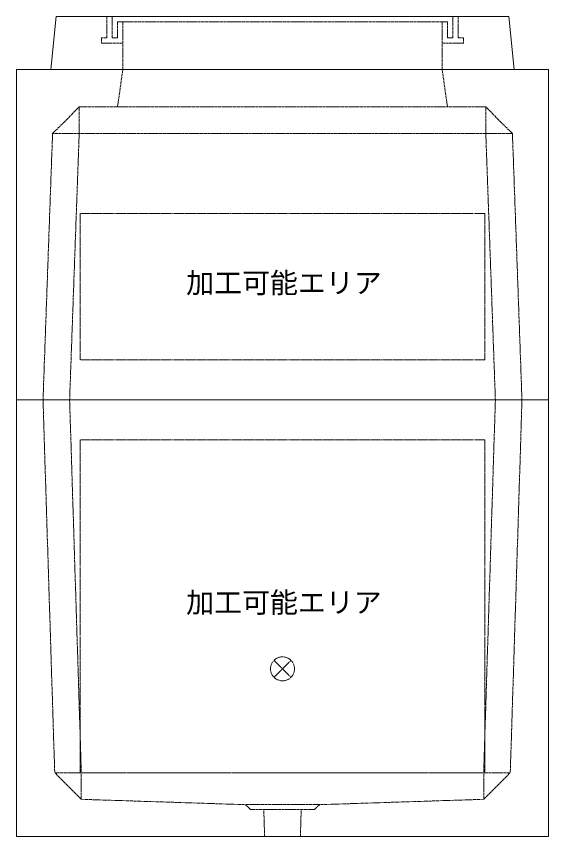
# Model space of a CAD drawing. Units: millimetres, scale not verified. Extents: x -3712 to 3712, y -2625 to 2625.
# Drawn here: x -538 to 462, y -1665 to -125 of the extents above; entities that cross this region are included whole.
import ezdxf
from ezdxf.enums import TextEntityAlignment as Align

# ---------------------------------------------------------------- set-up
doc = ezdxf.new("R2010")
doc.units = ezdxf.units.MM
doc.header["$LTSCALE"] = 10
doc.linetypes.add('LONG_DASHED1', pattern=[7, 6, -1])
doc.linetypes.add('LONG_DOUBLE_CHAIN', pattern=[21.8, 18, -1, 0.6, -0.6, 0.6, -1])
for name, color, linetype, lineweight in [('0-7_D-STR', 7, 'LONG_DASHED1', 9), ('0-A_D-STR-STR4', 134, 'LONG_DASHED1', 9), ('0-B_D-STR-STR5', 1, 'LONG_DOUBLE_CHAIN', 9)]:
    doc.layers.add(name, color=color, linetype=linetype, lineweight=lineweight)
doc.styles.add('ＭＳ ゴシック', font='')
doc.styles.get('ＭＳ ゴシック').set_extended_font_data('MS Gothic')

# ---------------------------------------------------------------- blocks, each defined once
blk = doc.blocks.new('A$C019679C0')
at = {"layer": '0-7_D-STR', "linetype": 'Continuous'}
for p, q in [((-4350, 0), (-4250, 1000)), ((4250, 1000), (-4250, 1000)), ((4350, 0), (4250, 1000)), ((-4350, 0), (4350, 0))]:
    blk.add_line(p, q, dxfattribs=at)
at = {"layer": '0-7_D-STR'}
for p, q in [((-3000, 0), (-3000, 900)), ((3000, 900), (3000, 0))]:
    blk.add_line(p, q, dxfattribs=at)
at = {"layer": '0-A_D-STR-STR4'}
for points in [[(-3300, 1000), (-3300, 600), (-3400, 600), (-3400, 500), (-3000, 500)], [(-3000, 900), (-3100, 900), (-3100, 600), (-3200, 600), (-3200, 1000)], [(3300, 1000), (3300, 600), (3400, 600), (3400, 500), (3000, 500)], [(3100, 900), (3100, 600), (3200, 600), (3200, 1000)], [(-3000, 900), (3000, 900), (3100, 900)]]:
    blk.add_lwpolyline(points, dxfattribs=at)
blk = doc.blocks.new('A$C6BF97EC2')
at = {"layer": '0-7_D-STR'}
for p, q in [((-3000, 6200), (-3100, 5500)), ((3000, 6200), (3100, 5500)), ((-4320, 5000), (-3820, 5500)), ((3820, 5500), (-3820, 5500)), ((-3820, 5001.1), (-3820, 5500)), ((4320, 5000), (3820, 5500)), ((3820, 5001.1), (3820, 5500)), ((-4320, 5001.1), (-4500, 0)), ((4320, 5000), (-4320, 5001.1)), ((-3820, 5001.1), (-4000, 0)), ((3820, 5001.1), (4000, 0)), ((4320, 5001.1), (4500, 0))]:
    blk.add_line(p, q, dxfattribs=at)
at = {"layer": '0-7_D-STR', "linetype": 'Continuous'}
for p in [(5000, 6200), (-5000, 0)]:
    blk.add_line(p, (5000, 0), dxfattribs=at)
blk.add_lwpolyline([(-5000, 0), (-5000, 6200), (5000, 6200)], dxfattribs=at)
at = {"layer": '0-B_D-STR-STR5'}
for p, q in [((-3800, 3500), (-3800, 750)), ((3800, 3500), (-3800, 3500))]:
    blk.add_line(p, q, dxfattribs=at)
blk.add_lwpolyline([(3800, 3500), (3800, 750), (-3800, 750)], dxfattribs=at)
blk = doc.blocks.new('A$C576C08F7')
at = {"layer": '0-7_D-STR', "linetype": 'Continuous'}
for p, q in [((-5000, 0), (5000, 0)), ((-5000, -8200), (-5000, 0)), ((5000, -8200), (5000, 0)), ((-5000, -8200), (5000, -8200))]:
    blk.add_line(p, q, dxfattribs=at)
at = {"layer": '0-7_D-STR'}
for p, q in [((-4500, 0), (-4280, -7000)), ((-4000, 0), (-3780, -7000)), ((4000, 0), (3780, -7000)), ((4500, 0), (4280, -7000)), ((-3780, -7500), (-4280, -7000)), ((4280, -7000), (-4280, -7000)), ((-3780, -7500), (-3780, -7000)), ((3780, -7500), (4280, -7000)), ((3780, -7500), (3780, -7000)), ((-3780, -7500), (-700, -7600)), ((3780, -7500), (700, -7600)), ((-600, -7690), (-700, -7600)), ((700, -7600), (-700, -7600)), ((600, -7690), (-600, -7690)), ((-336.2, -8200), (-352.5, -7690)), ((336.2, -8200), (352.5, -7690)), ((600, -7690), (700, -7600))]:
    blk.add_line(p, q, dxfattribs=at)
at = {"layer": '0-B_D-STR-STR5'}
for p, q in [((3800, -750), (3800, -7000)), ((3800, -7000), (-3800, -7000))]:
    blk.add_line(p, q, dxfattribs=at)
blk.add_lwpolyline([(3800, -750), (-3800, -750), (-3800, -7000)], dxfattribs=at)
blk = doc.blocks.new('A$C1C640AAB')
at = {"layer": '0-B_D-STR-STR5'}
for p, q in [((-159.1, -159.1), (159.1, 159.1)), ((-159.1, 159.1), (159.1, -159.1))]:
    blk.add_line(p, q, dxfattribs=at)
blk.add_circle((0, 0), 225, dxfattribs=at)
blk = doc.blocks.new('A$C9b5936e5')
at = {"layer": '0-7_D-STR'}
blk.add_blockref('A$C576C08F7', (0, 0), dxfattribs=at)
at = {"layer": '0-B_D-STR-STR5'}
blk.add_blockref('A$C1C640AAB', (0, -5050), dxfattribs=at)

msp = doc.modelspace()

# ---------------------------------------------------------------- block references
at = {"layer": '0-7_D-STR', "xscale": 0.1, "yscale": 0.1}
for name, p in [('A$C019679C0', (-37.5, -225)), ('A$C6BF97EC2', (-37.5, -845)), ('A$C9b5936e5', (-37.5, -845))]:
    msp.add_blockref(name, p, dxfattribs=at)

# ---------------------------------------------------------------- texts
at = {"layer": '0-B_D-STR-STR5', "style": 'ＭＳ ゴシック'}
for p in [(-218.56, -656.14), (-218.56, -1256.14)]:
    msp.add_text('加工可能エリア', height=38.49, dxfattribs=at).set_placement(p, align=Align.BOTTOM_LEFT)

doc.saveas('drawing.dxf')
